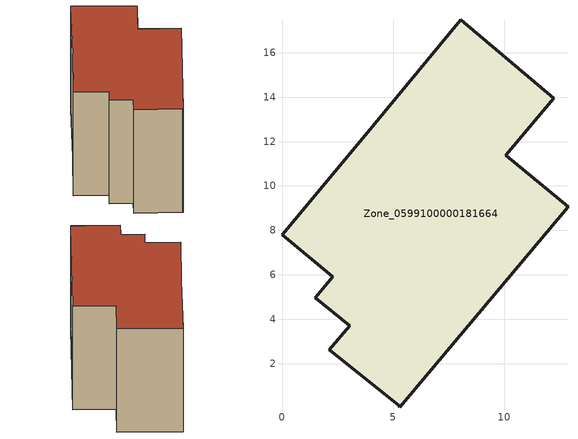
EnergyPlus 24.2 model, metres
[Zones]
Zone_0599100000181664
 floor ground (C_G): 3.64,12.15 8.04,17.49 12.24,13.95 10.07,11.38 12.88,9.07 5.31,0.03 5.29,0.1 2.14,2.62 3.04,3.71 1.51,4.97 2.29,5.91 0,7.81 z0
 wall outside (C_F): 10.07,11.38 12.24,13.95 8.04,17.49 3.64,12.15 0,7.81 2.29,5.91 1.51,4.97 3.04,3.71 2.14,2.62 5.29,0.1 5.31,0.03 12.88,9.07 10.07,11.38 z0:10.37
 roof outside (C_R): 5.29,0.1 5.31,0.03 12.88,9.07 10.07,11.38 12.24,13.95 8.04,17.49 3.64,12.15 0,7.81 2.29,5.91 1.51,4.97 3.04,3.71 2.14,2.62 z10.37
[BUILDING]
Pand.0599100000181664: North Axis=0; Terrain=City; Loads Convergence Tolerance Value=0.04; Temperature Convergence Tolerance Value=0.4; Solar Distribution=FullExterior; Maximum Number of Warmup Days=25; Minimum Number of Warmup Days=1
[Site:Location]
Rotterdam.The.Hague.AP_ZH_NLD Design_Conditions: Latitude=51.96; Longitude=4.45; Time Zone=1; Elevation=-4.5
[SITE:GROUNDTEMPERATURE:BUILDINGSURFACE]
18, 18, 18, 18, 18, 18, 18, 18, 18, 18, 18, 18
[MATERIAL] Thermal Absorptance=0.9; Solar Absorptance=0.7; Visible Absorptance=0.7
Name | Roughness | Thickness | Conductivity | Density | Specific Heat
G.TC.1946 | MediumSmooth | 0.15 | 1 | 540 | 1210
F.TC.1946 | Rough | 0.3 | 0.857143 | 1920 | 840
R.TC.1946 | MediumRough | 0.2 | 0.909091 | 1500 | 1000
[CONSTRUCTION]
C_G: G.TC.1946
C_F: F.TC.1946
C_R: R.TC.1946
[ZONE]
Zone_0599100000181664: Type=1; Multiplier=1; Ceiling Height=Autocalculate; Volume=Autocalculate; Floor Area=autocalculate; Part of Total Floor Area=Yes
[ZONEINFILTRATION:DESIGNFLOWRATE]
Infil_Zone_0599100000181664: Zone or ZoneList or Space or SpaceList=Zone_0599100000181664; Schedule=AlwaysOn; Design Flow Rate Calculation Method=Flow/Area; Flow Rate per Floor Area=0.003; Constant Term Coefficient=1; Temperature Term Coefficient=0; Velocity Term Coefficient=0; Velocity Squared Term Coefficient=0
[HVACTEMPLATE:ZONE:IDEALLOADSAIRSYSTEM]
Zone_0599100000181664: Maximum Heating Supply Air Temperature=50; Minimum Cooling Supply Air Temperature=13; Maximum Heating Supply Air Humidity Ratio=0.0156; Minimum Cooling Supply Air Humidity Ratio=0.0077; Heating Limit=NoLimit; Cooling Limit=NoLimit; Dehumidification Control Type=ConstantSensibleHeatRatio; Cooling Sensible Heat Ratio=0.7; Dehumidification Setpoint=60; Humidification Control Type=None; Humidification Setpoint=30; Outdoor Air Method=None; Outdoor Air Flow Rate per Person=0.00944; Outdoor Air Flow Rate per Zone Floor Area=0; Outdoor Air Flow Rate per Zone=0; Demand Controlled Ventilation Type=None; Outdoor Air Economizer Type=NoEconomizer; Heat Recovery Type=None; Sensible Heat Recovery Effectiveness=0.7; Latent Heat Recovery Effectiveness=0.65
[ZONECONTROL:THERMOSTAT]
ThermostatControl_Zone_0599100000181664: Zone or ZoneList=Zone_0599100000181664; Control Type Schedule=DualSetpointControlType; Control 1=Thermostat_Zone_0599100000181664; Temperature Difference Between Cutout And Setpoint=0
[THERMOSTATSETPOINT:DUALSETPOINT]
Thermostat_Zone_0599100000181664: Heating Setpoint Temperature Schedule=HeatingSetpoint_Zone_0599100000181664; Cooling Setpoint Temperature Schedule=CoolingSetpoint_Zone_0599100000181664
[SCHEDULE:COMPACT]
HeatingSetpoint_Zone_0599100000181664: Through: 12/31, For: AllDays, Until: 24:00, 21
CoolingSetpoint_Zone_0599100000181664: Through: 12/31, For: AllDays, Until: 24:00, 24
DualSetpointControlType: Through: 12/31, For: AllDays, Until: 24:00, 4
AlwaysOn: Through: 12/31, For: AllDays, Until: 24:00, 1
